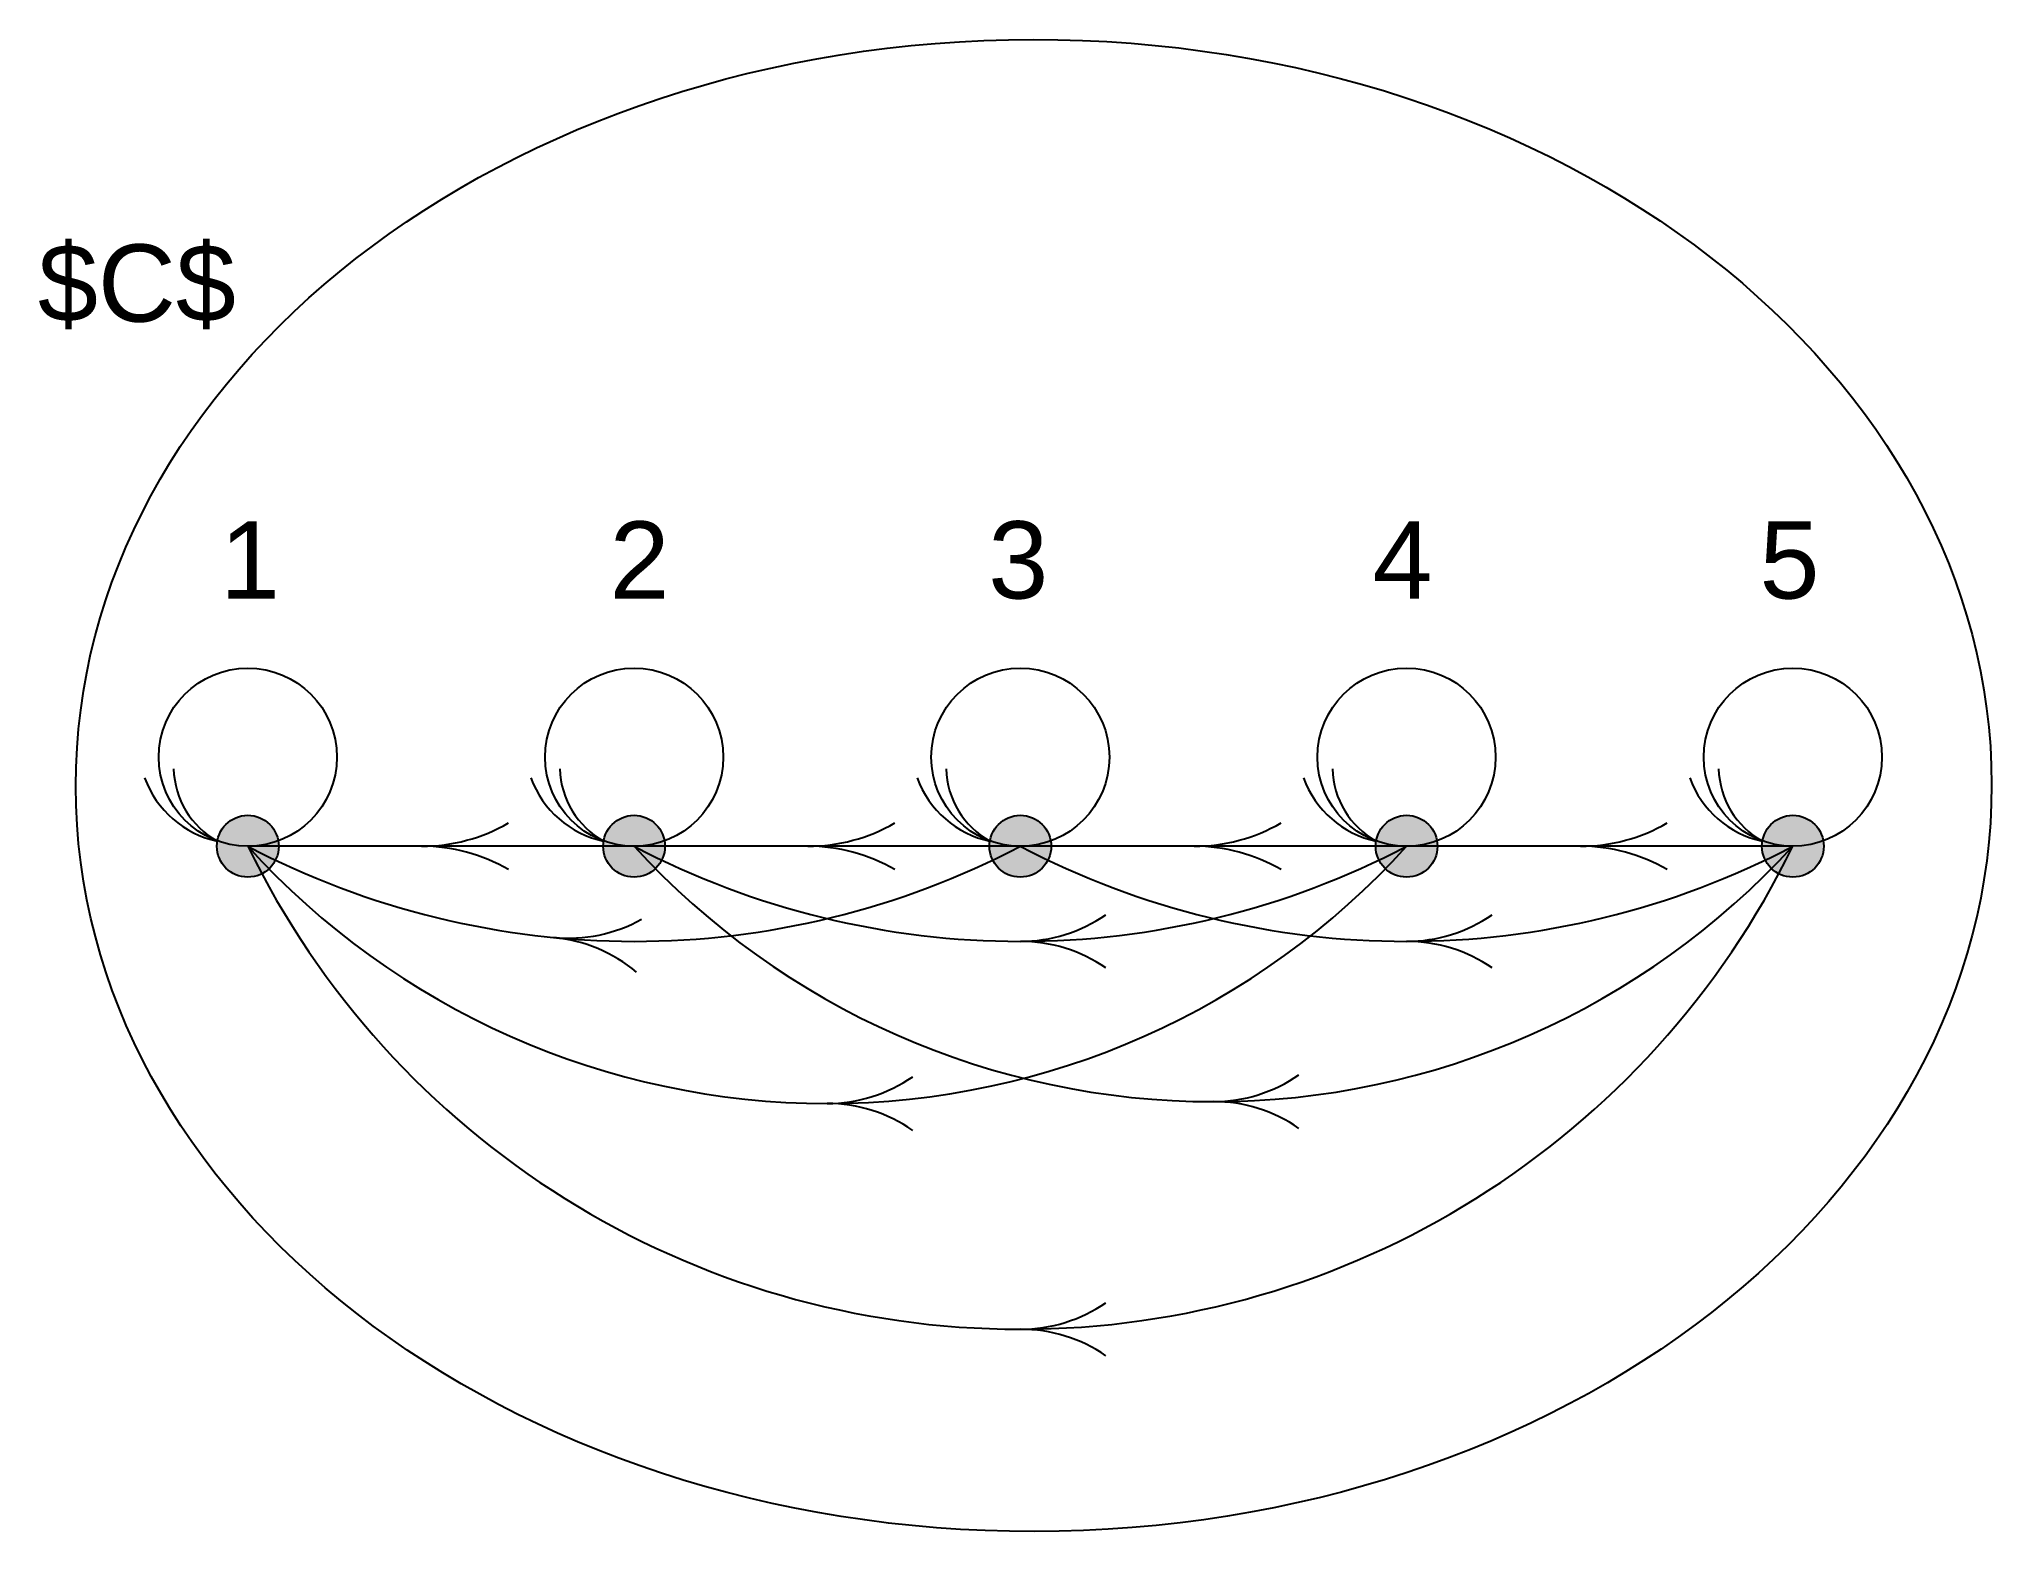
# Model space of a CAD drawing. Header units: inches. Extents: x 371 to 877, y 301 to 688.
import ezdxf
from ezdxf.enums import TextEntityAlignment as Align

# ---------------------------------------------------------------- set-up
doc = ezdxf.new("R2010")
doc.units = ezdxf.units.IN
doc.header["$MEASUREMENT"] = 0
doc.styles.get("Standard").update_dxf_attribs({"font": 'arial.ttf'})

msp = doc.modelspace()

# ---------------------------------------------------------------- hatches: boundary and pattern name
h = msp.add_hatch(color=255)
edge = h.paths.add_edge_path()
edge.add_arc((425, 478.65), 8, 0, 360)
h = msp.add_hatch(color=255)
edge = h.paths.add_edge_path()
edge.add_arc((525, 478.65), 8, 0, 360)
h = msp.add_hatch(color=255)
edge = h.paths.add_edge_path()
edge.add_arc((625, 478.65), 8, 0, 360)
h = msp.add_hatch(color=255)
edge = h.paths.add_edge_path()
edge.add_arc((725, 478.65), 8, 0, 360)
h = msp.add_hatch(color=255)
edge = h.paths.add_edge_path()
edge.add_arc((825, 478.65), 8, 0, 360)

# ---------------------------------------------------------------- linework, layer by layer
for p, q in [((525, 478.65), (425, 478.65)), ((625, 478.65), (525, 478.65)), ((725, 478.65), (625, 478.65)), ((825, 478.65), (725, 478.65))]:
    msp.add_line(p, q)
for centre, radius in [((425, 501.71), 23.06), ((525, 501.71), 23.06), ((625, 501.71), 23.06), ((725, 501.71), 23.06), ((825, 501.71), 23.06), ((425, 478.65), 8), ((525, 478.65), 8), ((625, 478.65), 8), ((725, 478.65), 8), ((825, 478.65), 8)]:
    msp.add_circle(centre, radius)
for centre, radius, start, end in [((422.6, 505.3), 25.92, 200.2921, 257.773), ((427.96, 499.3), 22.18, 181.6899, 240.7095), ((522.6, 505.3), 25.92, 200.2921, 257.773), ((527.96, 499.3), 22.18, 181.6899, 240.7095), ((622.6, 505.3), 25.92, 200.2921, 257.773), ((627.96, 499.3), 22.18, 181.6899, 240.7095), ((722.6, 505.3), 25.92, 200.2921, 257.773), ((727.96, 499.3), 22.18, 181.6899, 240.7095), ((822.6, 505.3), 25.92, 200.2921, 257.773), ((827.96, 499.3), 22.18, 181.6899, 240.7095), ((470, 523.65), 45, 270, 300), ((570, 523.65), 45, 270, 300), ((670, 523.65), 45, 270, 300), ((770, 523.65), 45, 270, 300), ((525, 669.46), 215.43, 242.3419, 297.6581), ((575, 614.32), 202.25, 222.128, 317.872), ((625, 576.15), 222.5, 205.9892, 334.0108), ((470, 433.65), 45, 60, 90), ((625, 669.46), 215.43, 242.3419, 297.6581), ((675, 615.82), 203.27, 222.4428, 317.5572), ((570, 433.65), 45, 60, 90), ((725, 669.46), 215.43, 242.3419, 297.6581), ((670, 433.65), 45, 60, 90), ((770, 433.65), 45, 60, 90), ((625, 493.13), 39.1, 270, 304.5263), ((725, 493.13), 39.1, 270, 304.5263), ((508, 493.95), 39.1, 264.4684, 298.9947), ((500.46, 416.12), 39.1, 49.9421, 84.4684), ((625, 414.93), 39.1, 55.4737, 90), ((725, 414.93), 39.1, 55.4737, 90), ((575, 450.79), 38.73, 270, 304.8584), ((675, 451.31), 38.76, 270, 304.8311), ((575, 373.34), 38.73, 55.1416, 90), ((675, 373.8), 38.76, 55.1689, 90), ((625, 392.93), 39.28, 270, 304.3659), ((625, 314.36), 39.28, 55.6341, 90)]:
    msp.add_arc(centre, radius, start, end)
msp.add_ellipse((628.46, 494.37), major_axis=(-248, -0.21), ratio=0.778511)

# ---------------------------------------------------------------- texts
msp.add_text('$C$', height=20).set_placement((421.9, 608.41), align=Align.BOTTOM_RIGHT)
for s, p in [('1', (425.56, 536.76)), ('2', (526.42, 536.72)), ('3', (624.47, 536.76)), ('4', (723.97, 536.75)), ('5', (824.13, 536.75))]:
    msp.add_text(s, height=20).set_placement(p, align=Align.BOTTOM_CENTER)

doc.saveas('drawing.dxf')
